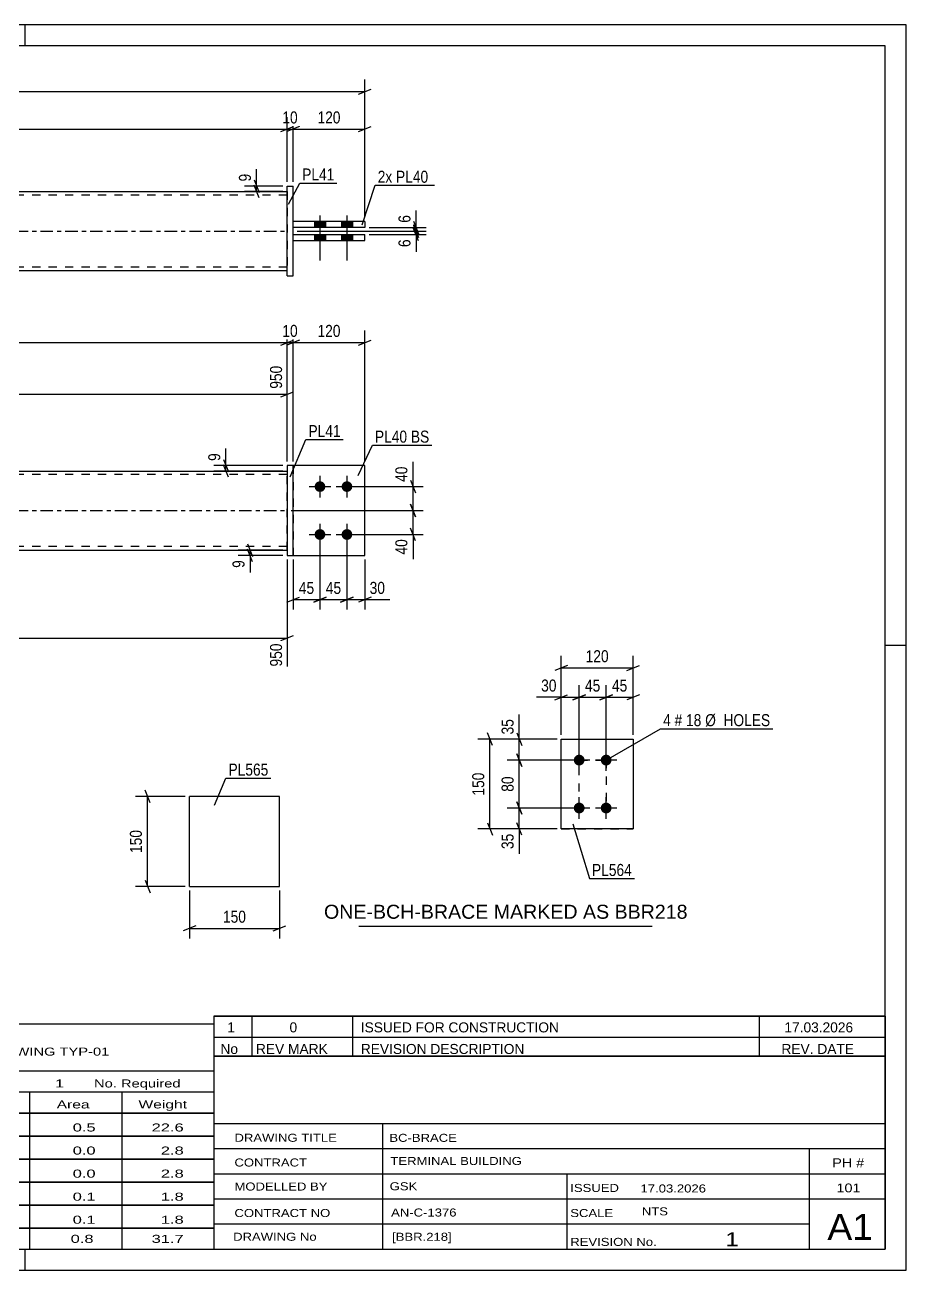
# Model space of a CAD drawing. Header units: millimetres. Extents: x 0 to 420, y 0 to 297.
# Drawn here: x 209.9 to 420, y 0 to 297 of the extents above; entities that cross this region are included whole.
import ezdxf

# ---------------------------------------------------------------- set-up
doc = ezdxf.new("R2010")
doc.units = ezdxf.units.MM
doc.linetypes.add('DXK_LINE_DOT2', pattern=[3.9198, 1.9599, -1.9599])
doc.linetypes.add('DXK_LINE_DOT3', pattern=[5.9187, 2.979, -0.9799, 0.9799, -0.9799])
doc.styles.add('Arial', font='ARIAL.TTF', dxfattribs={"height": 0.2})
doc.styles.add('Arial Narrow', font='ARIALN.TTF', dxfattribs={"height": 0.2})

# ---------------------------------------------------------------- blocks, each defined once
blk = doc.blocks.new('Unknown-585697981-1128')
at = {"color": 5, "linetype": 'Continuous'}
for p, q in [((420, 297), (0, 297)), ((210, 292), (210, 297)), ((420, 0), (420, 297)), ((415, 292), (5, 292)), ((415, 5), (415, 292)), ((420, 149), (415, 149)), ((5, 5), (415, 5)), ((210, 0), (210, 5)), ((0, 0), (420, 0))]:
    blk.add_line(p, q, dxfattribs=at)
blk = doc.blocks.new('Part-585697981-1278 - 1262')
at = {"color": 2, "linetype": 'Continuous'}
for p, q in [((337.78, 126.64), (354.92, 126.64)), ((337.78, 105.21), (337.78, 126.64)), ((354.92, 126.64), (354.92, 126.64)), ((354.92, 126.64), (354.92, 105.21)), ((354.92, 105.21), (337.78, 105.21)), ((337.78, 105.21), (337.78, 105.21))]:
    blk.add_line(p, q, dxfattribs=at)
at = {"color": 7, "linetype": 'DXK_LINE_DOT2'}
for p, q in [((337.78, 126.64), (354.92, 126.64)), ((337.78, 105.21), (354.92, 105.21)), ((337.78, 105.21), (337.78, 105.21))]:
    blk.add_line(p, q, dxfattribs=at)
blk = doc.blocks.new('Bolt-585697981-1311 - 1262')
at = {"linetype": 'Continuous'}
for points in [[(342.07, 120.35), (341.8, 120.38), (341.54, 120.46), (341.31, 120.6), (341.11, 120.78), (340.95, 121), (340.84, 121.24), (340.79, 121.5), (340.79, 121.77), (340.84, 122.04), (340.95, 122.28), (341.11, 122.5), (341.31, 122.68), (341.54, 122.81), (341.8, 122.9), (342.07, 122.92), (342.33, 122.9), (342.59, 122.81), (342.82, 122.68), (343.02, 122.5), (343.18, 122.28), (343.29, 122.04), (343.35, 121.77), (343.35, 121.5), (343.29, 121.24), (343.18, 121), (343.02, 120.78), (342.82, 120.6), (342.59, 120.46), (342.33, 120.38)], [(348.5, 120.35), (348.23, 120.38), (347.97, 120.46), (347.74, 120.6), (347.54, 120.78), (347.38, 121), (347.27, 121.24), (347.22, 121.5), (347.22, 121.77), (347.27, 122.04), (347.38, 122.28), (347.54, 122.5), (347.74, 122.68), (347.97, 122.81), (348.23, 122.9), (348.5, 122.92), (348.76, 122.9), (349.02, 122.81), (349.25, 122.68), (349.45, 122.5), (349.61, 122.28), (349.72, 122.04), (349.77, 121.77), (349.77, 121.5), (349.72, 121.24), (349.61, 121), (349.45, 120.78), (349.25, 120.6), (349.02, 120.46), (348.76, 120.38)], [(342.07, 108.92), (341.8, 108.95), (341.54, 109.04), (341.31, 109.17), (341.11, 109.35), (340.95, 109.57), (340.84, 109.81), (340.79, 110.08), (340.79, 110.34), (340.84, 110.61), (340.95, 110.85), (341.11, 111.07), (341.31, 111.25), (341.54, 111.38), (341.8, 111.47), (342.07, 111.5), (342.33, 111.47), (342.59, 111.38), (342.82, 111.25), (343.02, 111.07), (343.18, 110.85), (343.29, 110.61), (343.35, 110.34), (343.35, 110.08), (343.29, 109.81), (343.18, 109.57), (343.02, 109.35), (342.82, 109.17), (342.59, 109.04), (342.33, 108.95)], [(348.5, 108.92), (348.23, 108.95), (347.97, 109.04), (347.74, 109.17), (347.54, 109.35), (347.38, 109.57), (347.27, 109.81), (347.22, 110.08), (347.22, 110.34), (347.27, 110.61), (347.38, 110.85), (347.54, 111.07), (347.74, 111.25), (347.97, 111.38), (348.23, 111.47), (348.5, 111.5), (348.76, 111.47), (349.02, 111.38), (349.25, 111.25), (349.45, 111.07), (349.61, 110.85), (349.72, 110.61), (349.77, 110.34), (349.77, 110.08), (349.72, 109.81), (349.61, 109.57), (349.45, 109.35), (349.25, 109.17), (349.02, 109.04), (348.76, 108.95)]]:
    blk.add_hatch(color=1, dxfattribs=at).paths.add_polyline_path(points)
at = {"color": 1, "linetype": 'Continuous'}
for p, q in [((342.07, 119.07), (342.07, 124.21)), ((348.5, 119.07), (348.5, 124.21)), ((344.64, 121.64), (339.5, 121.64)), ((351.07, 121.64), (345.92, 121.64)), ((344.64, 110.21), (339.5, 110.21)), ((342.07, 107.64), (342.07, 112.78)), ((351.07, 110.21), (345.92, 110.21)), ((348.5, 107.64), (348.5, 112.78))]:
    blk.add_line(p, q, dxfattribs=at)
blk = doc.blocks.new('Part-585697981-1932 - 1926')
at = {"color": 7, "linetype": 'DXK_LINE_DOT2'}
for p, q in [((290.99, 191.88), (273.85, 191.88)), ((273.85, 191.88), (273.85, 170.45)), ((290.99, 170.45), (290.99, 191.88)), ((273.85, 170.45), (290.99, 170.45))]:
    blk.add_line(p, q, dxfattribs=at)
blk = doc.blocks.new('Part-585697981-1937 - 1926')
at = {"color": 2, "linetype": 'Continuous'}
for p, q in [((273.85, 191.88), (272.42, 191.88)), ((272.42, 191.88), (272.42, 170.45)), ((273.85, 170.45), (273.85, 191.88)), ((272.42, 170.45), (273.85, 170.45))]:
    blk.add_line(p, q, dxfattribs=at)
blk = doc.blocks.new('Part-585697981-1947 - 1926')
at = {"linetype": 'Continuous'}
blk.add_hatch(color=2, dxfattribs=at).paths.add_polyline_path([(170.62, 171.74), (169.82, 173.14), (171.42, 173.14)])
at = {"color": 2, "linetype": 'Continuous'}
for p, q in [((136.69, 190.59), (272.42, 190.59)), ((170.62, 171.74), (169.82, 173.14)), ((169.82, 173.14), (171.42, 173.14)), ((171.42, 173.14), (170.62, 171.74)), ((136.69, 171.74), (272.42, 171.74))]:
    blk.add_line(p, q, dxfattribs=at)
at = {"color": 7, "linetype": 'DXK_LINE_DOT2'}
for p, q in [((136.69, 171.74), (136.69, 190.59)), ((272.42, 171.74), (272.42, 190.59)), ((272.42, 189.74), (136.69, 189.74)), ((272.42, 172.59), (136.69, 172.59))]:
    blk.add_line(p, q, dxfattribs=at)
at = {"color": 7, "linetype": 'DXK_LINE_DOT3'}
blk.add_line((136.69, 181.16), (272.42, 181.16), dxfattribs=at)
at = {"color": 2, "linetype": 'Continuous'}
blk.add_circle((170.62, 172.64), 1, dxfattribs=at)
blk = doc.blocks.new('Part-585697981-1952 - 1926')
at = {"color": 2, "linetype": 'Continuous'}
for p, q in [((290.99, 191.88), (273.85, 191.88)), ((290.99, 170.45), (290.99, 191.88)), ((273.85, 170.45), (290.99, 170.45))]:
    blk.add_line(p, q, dxfattribs=at)
at = {"color": 7, "linetype": 'DXK_LINE_DOT2'}
blk.add_line((273.85, 191.88), (273.85, 170.45), dxfattribs=at)
blk = doc.blocks.new('Bolt-585697981-1955 - 1926')
at = {"linetype": 'Continuous'}
for points in [[(280.27, 188.16, -1), (280.27, 185.59, -1)], [(286.7, 188.16, -1), (286.7, 185.59, -1)], [(280.27, 176.74, -1), (280.27, 174.16, -1)], [(286.7, 176.74, -1), (286.7, 174.16, -1)]]:
    blk.add_hatch(color=1, dxfattribs=at).paths.add_polyline_path(points)
at = {"color": 1, "linetype": 'Continuous'}
for p, q in [((280.27, 189.45), (280.27, 184.31)), ((286.7, 189.45), (286.7, 184.31)), ((277.7, 186.88), (282.85, 186.88)), ((284.13, 186.88), (289.27, 186.88)), ((277.7, 175.45), (282.85, 175.45)), ((280.27, 178.02), (280.27, 172.88)), ((284.13, 175.45), (289.27, 175.45)), ((286.7, 178.02), (286.7, 172.88))]:
    blk.add_line(p, q, dxfattribs=at)
blk = doc.blocks.new('Part-585697981-2294 - 2276')
at = {"color": 2, "linetype": 'Continuous'}
for p, q in [((290.99, 250.11), (273.85, 250.11)), ((273.85, 248.68), (273.85, 250.11)), ((290.99, 250.11), (290.99, 248.68)), ((290.99, 248.68), (273.85, 248.68))]:
    blk.add_line(p, q, dxfattribs=at)
blk = doc.blocks.new('Bolt-585697981-2278 - 2276')
at = {"linetype": 'Continuous'}
for points in [[(281.56, 250.11), (278.99, 250.11), (278.99, 248.68), (281.56, 248.68)], [(281.56, 250.11), (278.99, 250.11), (278.99, 248.68), (281.56, 248.68)], [(287.99, 250.11), (285.42, 250.11), (285.42, 248.68), (287.99, 248.68)], [(287.99, 250.11), (285.42, 250.11), (285.42, 248.68), (287.99, 248.68)], [(281.56, 246.97), (278.99, 246.97), (278.99, 245.54), (281.56, 245.54)], [(281.56, 246.97), (278.99, 246.97), (278.99, 245.54), (281.56, 245.54)], [(287.99, 246.97), (285.42, 246.97), (285.42, 245.54), (287.99, 245.54)], [(287.99, 246.97), (285.42, 246.97), (285.42, 245.54), (287.99, 245.54)]]:
    blk.add_hatch(color=1, dxfattribs=at).paths.add_polyline_path(points)
at = {"color": 1, "linetype": 'Continuous'}
for p, q in [((278.99, 250.11), (278.99, 248.68)), ((278.99, 250.11), (278.99, 248.68)), ((280.27, 251.54), (280.27, 240.82)), ((280.27, 251.54), (280.27, 240.82)), ((281.56, 250.11), (281.56, 248.68)), ((281.56, 250.11), (281.56, 248.68)), ((285.42, 250.11), (285.42, 248.68)), ((285.42, 250.11), (285.42, 248.68)), ((286.7, 251.54), (286.7, 240.82)), ((286.7, 251.54), (286.7, 240.82)), ((287.99, 250.11), (287.99, 248.68)), ((287.99, 250.11), (287.99, 248.68)), ((278.99, 246.97), (278.99, 245.54)), ((278.99, 246.97), (278.99, 245.54)), ((281.56, 246.97), (281.56, 245.54)), ((281.56, 246.97), (281.56, 245.54)), ((285.42, 246.97), (285.42, 245.54)), ((285.42, 246.97), (285.42, 245.54)), ((287.99, 246.97), (287.99, 245.54)), ((287.99, 246.97), (287.99, 245.54))]:
    blk.add_line(p, q, dxfattribs=at)
blk = doc.blocks.new('Part-585697981-2299 - 2276')
at = {"color": 2, "linetype": 'Continuous'}
for p, q in [((273.85, 245.54), (273.85, 246.97)), ((273.85, 246.97), (290.99, 246.97)), ((290.99, 245.54), (290.99, 246.97)), ((273.85, 245.54), (290.99, 245.54))]:
    blk.add_line(p, q, dxfattribs=at)
blk = doc.blocks.new('Part-585697981-2304 - 2276')
at = {"linetype": 'Continuous'}
blk.add_hatch(color=2, dxfattribs=at).paths.add_polyline_path([(170.62, 247.82), (169.82, 249.22), (171.42, 249.22)])
at = {"color": 2, "linetype": 'Continuous'}
for p, q in [((136.69, 257.25), (272.42, 257.25)), ((170.62, 247.82), (169.82, 249.22)), ((169.82, 249.22), (171.42, 249.22)), ((171.42, 249.22), (170.62, 247.82)), ((136.69, 238.4), (272.42, 238.4))]:
    blk.add_line(p, q, dxfattribs=at)
at = {"color": 7, "linetype": 'DXK_LINE_DOT2'}
for p, q in [((136.69, 238.4), (136.69, 257.25)), ((272.42, 256.4), (136.69, 256.4)), ((272.42, 257.25), (272.42, 238.4)), ((272.42, 239.25), (136.69, 239.25))]:
    blk.add_line(p, q, dxfattribs=at)
at = {"color": 7, "linetype": 'DXK_LINE_DOT3'}
blk.add_line((136.69, 247.82), (272.42, 247.82), dxfattribs=at)
at = {"color": 2, "linetype": 'Continuous'}
blk.add_circle((170.62, 248.72), 1, dxfattribs=at)
blk = doc.blocks.new('Part-585697981-2314 - 2276')
at = {"color": 2, "linetype": 'Continuous'}
for p, q in [((272.42, 237.11), (272.42, 258.54)), ((272.42, 258.54), (273.85, 258.54)), ((273.85, 237.11), (273.85, 258.54)), ((272.42, 237.11), (273.85, 237.11))]:
    blk.add_line(p, q, dxfattribs=at)
blk = doc.blocks.new('Part-585697981-1238 - 1220')
at = {"color": 2, "linetype": 'Continuous'}
for p, q in [((270.59, 112.94), (249.16, 112.94)), ((249.16, 91.51), (249.16, 112.94)), ((270.59, 91.51), (270.59, 112.94)), ((249.16, 91.51), (270.59, 91.51))]:
    blk.add_line(p, q, dxfattribs=at)
blk = doc.blocks.new('Rectangle-585697981-1398 - 1262')
at = {"color": 1, "linetype": 'DXK_LINE_DOT2'}
blk.add_lwpolyline([(342.07, 121.64), (348.5, 121.64), (348.5, 110.21), (342.07, 110.21), (342.07, 121.64)], close=True, dxfattribs=at)
blk = doc.blocks.new('StraightDimension-585697981-1377 - 1262')
at = {"color": 7, "linetype": 'Continuous'}
for p, q in [((336.28, 136.04), (339.28, 137.24)), ((337.78, 127.64), (337.78, 139.49)), ((337.78, 136.64), (342.07, 136.64)), ((343.57, 137.24), (340.57, 136.04)), ((342.07, 122.64), (342.07, 139.49))]:
    blk.add_line(p, q, dxfattribs=at)
at = {"color": 0}
blk.add_wipeout([(337.26, 137.39), (337.26, 141.59), (332.4, 141.59), (332.4, 137.39)], dxfattribs=at)
at = {"color": 7, "linetype": 'Continuous'}
blk.add_line((337.78, 136.64), (331.88, 136.64), dxfattribs=at)
blk.add_line((337.78, 136.64), (331.88, 136.64), dxfattribs=at)
at = {"color": 3, "style": 'Arial Narrow'}
blk.add_text('30', height=2.863, dxfattribs=at).set_placement((333, 137.99))
blk = doc.blocks.new('StraightDimension-585697981-1313 - 1262')
at = {"color": 7, "linetype": 'Continuous'}
for p, q in [((341.07, 110.21), (324.93, 110.21)), ((327.18, 111.71), (328.38, 108.71)), ((327.78, 105.21), (327.78, 110.21)), ((336.78, 105.21), (324.93, 105.21)), ((328.38, 103.71), (327.18, 106.71))]:
    blk.add_line(p, q, dxfattribs=at)
at = {"color": 0}
blk.add_wipeout([(327.03, 104.69), (322.83, 104.69), (322.83, 99.83), (327.03, 99.83)], dxfattribs=at)
at = {"color": 7, "linetype": 'Continuous'}
blk.add_line((327.78, 105.21), (327.78, 99.3), dxfattribs=at)
blk.add_line((327.78, 105.21), (327.78, 99.3), dxfattribs=at)
at = {"color": 3, "style": 'Arial Narrow'}
blk.add_text('35', height=2.863, rotation=90.0002, dxfattribs=at).set_placement((326.43, 100.43))
blk = doc.blocks.new('StraightDimension-585697981-1345 - 1262')
at = {"color": 7, "linetype": 'Continuous'}
for p, q in [((321.38, 125.14), (320.18, 128.14)), ((336.78, 126.64), (317.93, 126.64)), ((320.78, 105.21), (320.78, 126.64)), ((336.78, 105.21), (317.93, 105.21)), ((320.18, 106.71), (321.38, 103.71))]:
    blk.add_line(p, q, dxfattribs=at)
at = {"color": 0}
blk.add_wipeout([(320.03, 119.27), (315.83, 119.27), (315.83, 112.58), (320.03, 112.58)], dxfattribs=at)
at = {"color": 3, "style": 'Arial Narrow'}
blk.add_text('150', height=2.863, rotation=90.0002, dxfattribs=at).set_placement((319.43, 113.18))
blk = doc.blocks.new('StraightDimension-585697981-1334 - 1262')
at = {"color": 7, "linetype": 'Continuous'}
for p, q in [((327.18, 128.14), (328.38, 125.14)), ((336.78, 126.64), (324.93, 126.64)), ((327.78, 121.64), (327.78, 126.64)), ((328.38, 120.14), (327.18, 123.14)), ((341.07, 121.64), (324.93, 121.64))]:
    blk.add_line(p, q, dxfattribs=at)
at = {"color": 0}
blk.add_wipeout([(327.03, 132.02), (322.83, 132.02), (322.83, 127.16), (327.03, 127.16)], dxfattribs=at)
at = {"color": 7, "linetype": 'Continuous'}
blk.add_line((327.78, 126.64), (327.78, 132.54), dxfattribs=at)
blk.add_line((327.78, 126.64), (327.78, 132.54), dxfattribs=at)
at = {"color": 3, "style": 'Arial Narrow'}
blk.add_text('35', height=2.863, rotation=90.0002, dxfattribs=at).set_placement((326.43, 127.76))
blk = doc.blocks.new('StraightDimension-585697981-1388 - 1262')
at = {"color": 7, "linetype": 'Continuous'}
for p, q in [((337.78, 127.64), (337.78, 146.49)), ((354.92, 127.64), (354.92, 146.49)), ((339.28, 144.24), (336.28, 143.04)), ((337.78, 143.64), (354.92, 143.64)), ((353.42, 143.04), (356.42, 144.24))]:
    blk.add_line(p, q, dxfattribs=at)
at = {"color": 0}
blk.add_wipeout([(349.7, 144.39), (349.7, 148.59), (343.01, 148.59), (343.01, 144.39)], dxfattribs=at)
at = {"color": 3, "style": 'Arial Narrow'}
blk.add_text('120', height=2.863, dxfattribs=at).set_placement((343.61, 144.99))
blk = doc.blocks.new('StraightDimension-585697981-1324 - 1262')
at = {"color": 7, "linetype": 'Continuous'}
for p, q in [((327.18, 123.14), (328.38, 120.14)), ((341.07, 121.64), (324.93, 121.64)), ((327.78, 110.21), (327.78, 121.64)), ((341.07, 110.21), (324.93, 110.21)), ((328.38, 108.71), (327.18, 111.71))]:
    blk.add_line(p, q, dxfattribs=at)
at = {"color": 0}
blk.add_wipeout([(327.03, 118.35), (322.83, 118.35), (322.83, 113.5), (327.03, 113.5)], dxfattribs=at)
at = {"color": 3, "style": 'Arial Narrow'}
blk.add_text('80', height=2.863, rotation=90.0002, dxfattribs=at).set_placement((326.43, 114.1))
blk = doc.blocks.new('StraightDimension-585697981-1356 - 1262')
at = {"color": 7, "linetype": 'Continuous'}
for p, q in [((347, 136.04), (350, 137.24)), ((348.5, 122.64), (348.5, 139.49)), ((348.5, 136.64), (354.92, 136.64)), ((356.42, 137.24), (353.42, 136.04)), ((354.92, 127.64), (354.92, 139.49))]:
    blk.add_line(p, q, dxfattribs=at)
at = {"color": 0}
blk.add_wipeout([(354.14, 137.39), (354.14, 141.59), (349.28, 141.59), (349.28, 137.39)], dxfattribs=at)
at = {"color": 3, "style": 'Arial Narrow'}
blk.add_text('45', height=2.863, dxfattribs=at).set_placement((349.88, 137.99))
blk = doc.blocks.new('StraightDimension-585697981-1367 - 1262')
at = {"color": 7, "linetype": 'Continuous'}
for p, q in [((340.57, 136.04), (343.57, 137.24)), ((342.07, 122.64), (342.07, 139.49)), ((342.07, 136.64), (348.5, 136.64)), ((350, 137.24), (347, 136.04)), ((348.5, 122.64), (348.5, 139.49))]:
    blk.add_line(p, q, dxfattribs=at)
at = {"color": 0}
blk.add_wipeout([(347.71, 137.39), (347.71, 141.59), (342.85, 141.59), (342.85, 137.39)], dxfattribs=at)
at = {"color": 3, "style": 'Arial Narrow'}
blk.add_text('45', height=2.863, dxfattribs=at).set_placement((343.45, 137.99))
blk = doc.blocks.new('StraightDimension-585697981-2006 - 1926')
at = {"color": 7, "linetype": 'Continuous'}
for p, q in [((136.69, 192.88), (136.69, 224.08)), ((272.42, 192.88), (272.42, 224.08)), ((138.19, 221.83), (135.19, 220.63)), ((136.69, 221.23), (272.42, 221.23)), ((270.92, 220.63), (273.92, 221.83))]:
    blk.add_line(p, q, dxfattribs=at)
at = {"color": 0}
blk.add_wipeout([(207.89, 221.98), (207.89, 226.18), (201.21, 226.18), (201.21, 221.98)], dxfattribs=at)
at = {"color": 3, "style": 'Arial Narrow'}
blk.add_text('950', height=2.863, dxfattribs=at).set_placement((201.81, 222.58))
blk = doc.blocks.new('StraightDimension-585697981-2221 - 1926')
at = {"color": 7, "linetype": 'Continuous'}
for p, q in [((272.42, 192.88), (272.42, 215.71)), ((136.69, 191.59), (136.69, 212.05)), ((138.19, 209.52), (135.19, 208.32)), ((136.69, 208.92), (272.42, 208.92)), ((270.92, 208.32), (273.92, 209.52))]:
    blk.add_line(p, q, dxfattribs=at)
at = {"color": 0}
blk.add_wipeout([(207.89, 209.67), (207.89, 213.87), (201.21, 213.87), (201.21, 209.67)], dxfattribs=at)
at = {"color": 0, "linetype": 'Continuous'}
for points in [[(271.82, 216.31), (267.62, 216.31), (267.62, 209.62), (271.82, 209.62)], [(136.09, 212.65), (131.89, 212.65), (131.89, 209.62), (136.09, 209.62)]]:
    blk.add_wipeout(points, dxfattribs=at)
at = {"color": 3, "linetype": 'Continuous', "style": 'Arial Narrow'}
for s, height, p in [('950', 2.863, (271.22, 210.22)), ('0', 2.86, (135.49, 210.22))]:
    blk.add_text(s, height=height, rotation=90.0002, dxfattribs=at).set_placement(p)
at = {"color": 3, "style": 'Arial Narrow'}
blk.add_text('950', height=2.863, dxfattribs=at).set_placement((201.81, 210.27))
blk = doc.blocks.new('StraightDimension-585697981-2117 - 1926')
at = {"color": 7, "linetype": 'Continuous'}
for p, q in [((286.7, 174.45), (286.7, 157.53)), ((290.99, 169.45), (290.99, 157.53)), ((285.2, 159.33), (288.2, 160.53)), ((292.49, 160.53), (289.49, 159.33)), ((286.7, 159.93), (290.99, 159.93))]:
    blk.add_line(p, q, dxfattribs=at)
at = {"color": 0}
blk.add_wipeout([(296.37, 160.68), (296.37, 164.88), (291.51, 164.88), (291.51, 160.68)], dxfattribs=at)
at = {"color": 7, "linetype": 'Continuous'}
blk.add_line((290.99, 159.93), (296.89, 159.93), dxfattribs=at)
blk.add_line((290.99, 159.93), (296.89, 159.93), dxfattribs=at)
at = {"color": 3, "style": 'Arial Narrow'}
blk.add_text('30', height=2.863, dxfattribs=at).set_placement((292.11, 161.28))
blk = doc.blocks.new('StraightDimension-585697981-2091 - 1926')
at = {"color": 7, "linetype": 'Continuous'}
for p, q in [((280.27, 174.45), (280.27, 157.53)), ((273.85, 169.45), (273.85, 157.53)), ((272.35, 159.33), (275.35, 160.53)), ((281.77, 160.53), (278.77, 159.33)), ((273.85, 159.93), (280.27, 159.93))]:
    blk.add_line(p, q, dxfattribs=at)
at = {"color": 0}
blk.add_wipeout([(279.49, 160.68), (279.49, 164.88), (274.63, 164.88), (274.63, 160.68)], dxfattribs=at)
at = {"color": 3, "style": 'Arial Narrow'}
blk.add_text('45', height=2.863, dxfattribs=at).set_placement((275.23, 161.28))
blk = doc.blocks.new('StraightDimension-585697981-1967 - 1926')
at = {"color": 7, "linetype": 'Continuous'}
for p, q in [((273.85, 192.88), (273.85, 224.08)), ((290.99, 192.88), (290.99, 224.08)), ((275.35, 221.83), (272.35, 220.63)), ((273.85, 221.23), (290.99, 221.23)), ((289.49, 220.63), (292.49, 221.83))]:
    blk.add_line(p, q, dxfattribs=at)
at = {"color": 0}
blk.add_wipeout([(285.76, 221.98), (285.76, 226.18), (279.08, 226.18), (279.08, 221.98)], dxfattribs=at)
at = {"color": 3, "style": 'Arial Narrow'}
blk.add_text('120', height=2.863, dxfattribs=at).set_placement((279.68, 222.58))
blk = doc.blocks.new('StraightDimension-585697981-1989 - 1926')
at = {"color": 7, "linetype": 'Continuous'}
for p, q in [((272.42, 192.88), (272.42, 224.08)), ((273.85, 192.88), (273.85, 224.08)), ((270.92, 220.63), (273.92, 221.83)), ((275.35, 221.83), (272.35, 220.63)), ((272.42, 221.23), (273.85, 221.23))]:
    blk.add_line(p, q, dxfattribs=at)
at = {"color": 0}
blk.add_wipeout([(275.56, 221.98), (275.56, 226.18), (270.7, 226.18), (270.7, 221.98)], dxfattribs=at)
at = {"color": 3, "style": 'Arial Narrow'}
blk.add_text('10', height=2.863, dxfattribs=at).set_placement((271.3, 222.58))
blk = doc.blocks.new('StraightDimension-585697981-2055 - 1926')
at = {"color": 7, "linetype": 'Continuous'}
for p, q in [((257.25, 193.38), (258.45, 190.38)), ((271.42, 191.88), (255, 191.88)), ((271.42, 190.59), (255, 190.59)), ((258.45, 189.09), (257.25, 192.09)), ((257.85, 190.59), (257.85, 191.88))]:
    blk.add_line(p, q, dxfattribs=at)
at = {"color": 0}
blk.add_wipeout([(257.1, 195.43), (252.9, 195.43), (252.9, 192.4), (257.1, 192.4)], dxfattribs=at)
at = {"color": 7, "linetype": 'Continuous'}
blk.add_line((257.85, 191.88), (257.85, 195.96), dxfattribs=at)
blk.add_line((257.85, 191.88), (257.85, 195.96), dxfattribs=at)
at = {"color": 3, "style": 'Arial Narrow'}
blk.add_text('9', height=2.86, rotation=90.0002, dxfattribs=at).set_placement((256.5, 193))
blk = doc.blocks.new('StraightDimension-585697981-2062 - 1926')
at = {"color": 7, "linetype": 'Continuous'}
for p, q in [((301.85, 188.38), (303.05, 185.38)), ((287.7, 186.88), (304.85, 186.88)), ((302.45, 181.16), (302.45, 186.88)), ((303.05, 179.66), (301.85, 182.66)), ((273.42, 181.16), (304.85, 181.16))]:
    blk.add_line(p, q, dxfattribs=at)
at = {"color": 0}
blk.add_wipeout([(301.7, 192.26), (297.5, 192.26), (297.5, 187.4), (301.7, 187.4)], dxfattribs=at)
at = {"color": 7, "linetype": 'Continuous'}
blk.add_line((302.45, 186.88), (302.45, 192.79), dxfattribs=at)
blk.add_line((302.45, 186.88), (302.45, 192.79), dxfattribs=at)
at = {"color": 3, "style": 'Arial Narrow'}
blk.add_text('40', height=2.863, rotation=90.0002, dxfattribs=at).set_placement((301.1, 188))
blk = doc.blocks.new('StraightDimension-585697981-2077 - 1926')
at = {"color": 7, "linetype": 'Continuous'}
for p, q in [((301.85, 182.66), (303.05, 179.66)), ((273.42, 181.16), (304.85, 181.16)), ((302.45, 175.45), (302.45, 181.16)), ((287.7, 175.45), (304.85, 175.45)), ((303.05, 173.95), (301.85, 176.95))]:
    blk.add_line(p, q, dxfattribs=at)
at = {"color": 0}
blk.add_wipeout([(301.7, 174.93), (297.5, 174.93), (297.5, 170.07), (301.7, 170.07)], dxfattribs=at)
at = {"color": 7, "linetype": 'Continuous'}
blk.add_line((302.45, 175.45), (302.45, 169.54), dxfattribs=at)
blk.add_line((302.45, 175.45), (302.45, 169.54), dxfattribs=at)
at = {"color": 3, "style": 'Arial Narrow'}
blk.add_text('40', height=2.863, rotation=90.0002, dxfattribs=at).set_placement((301.1, 170.67))
blk = doc.blocks.new('StraightDimension-585697981-2107 - 1926')
at = {"color": 7, "linetype": 'Continuous'}
for p, q in [((280.27, 174.45), (280.27, 157.53)), ((286.7, 174.45), (286.7, 157.53)), ((278.77, 159.33), (281.77, 160.53)), ((288.2, 160.53), (285.2, 159.33)), ((280.27, 159.93), (286.7, 159.93))]:
    blk.add_line(p, q, dxfattribs=at)
at = {"color": 0}
blk.add_wipeout([(285.92, 160.68), (285.92, 164.88), (281.06, 164.88), (281.06, 160.68)], dxfattribs=at)
at = {"color": 3, "style": 'Arial Narrow'}
blk.add_text('45', height=2.863, dxfattribs=at).set_placement((281.66, 161.28))
blk = doc.blocks.new('StraightDimension-585697981-2131 - 1926')
at = {"color": 7, "linetype": 'Continuous'}
for p, q in [((263.02, 173.24), (264.22, 170.24)), ((271.42, 171.74), (260.77, 171.74)), ((271.42, 170.45), (260.77, 170.45)), ((264.22, 168.95), (263.02, 171.95)), ((263.62, 170.45), (263.62, 171.74))]:
    blk.add_line(p, q, dxfattribs=at)
at = {"color": 0}
blk.add_wipeout([(262.87, 169.93), (258.67, 169.93), (258.67, 166.9), (262.87, 166.9)], dxfattribs=at)
at = {"color": 7, "linetype": 'Continuous'}
blk.add_line((263.62, 170.45), (263.62, 166.37), dxfattribs=at)
blk.add_line((263.62, 170.45), (263.62, 166.37), dxfattribs=at)
at = {"color": 3, "style": 'Arial Narrow'}
blk.add_text('9', height=2.86, rotation=90.0002, dxfattribs=at).set_placement((262.27, 167.5))
blk = doc.blocks.new('StraightDimension-585697981-2185 - 1926')
at = {"color": 7, "linetype": 'Continuous'}
for p, q in [((136.69, 169.45), (136.69, 147.62)), ((272.42, 169.45), (272.42, 143.97)), ((138.19, 151.35), (135.19, 150.15)), ((136.69, 150.75), (272.42, 150.75)), ((270.92, 150.15), (273.92, 151.35))]:
    blk.add_line(p, q, dxfattribs=at)
at = {"color": 0}
blk.add_wipeout([(207.89, 151.5), (207.89, 155.7), (201.21, 155.7), (201.21, 151.5)], dxfattribs=at)
at = {"color": 0, "linetype": 'Continuous'}
for points in [[(136.09, 150.05), (131.89, 150.05), (131.89, 147.02), (136.09, 147.02)], [(271.82, 150.05), (267.62, 150.05), (267.62, 143.37), (271.82, 143.37)]]:
    blk.add_wipeout(points, dxfattribs=at)
at = {"color": 3, "style": 'Arial Narrow'}
blk.add_text('950', height=2.863, dxfattribs=at).set_placement((201.81, 152.1))
at = {"color": 3, "linetype": 'Continuous', "style": 'Arial Narrow'}
for s, height, p in [('0', 2.86, (135.49, 147.62)), ('950', 2.863, (271.22, 143.97))]:
    blk.add_text(s, height=height, rotation=90.0002, dxfattribs=at).set_placement(p)
blk = doc.blocks.new('StraightDimension-585697981-2413 - 2276')
at = {"color": 7, "linetype": 'Continuous'}
for p, q in [((118.11, 251.11), (118.11, 283.96)), ((290.99, 251.11), (290.99, 283.96)), ((119.61, 281.71), (116.61, 280.51)), ((118.11, 281.11), (290.99, 281.11)), ((289.49, 280.51), (292.49, 281.71))]:
    blk.add_line(p, q, dxfattribs=at)
at = {"color": 0}
blk.add_wipeout([(208.81, 281.86), (208.81, 286.06), (200.3, 286.06), (200.3, 281.86)], dxfattribs=at)
at = {"color": 3, "style": 'Arial Narrow'}
blk.add_text('1210', height=2.863, dxfattribs=at).set_placement((200.9, 282.46))
blk = doc.blocks.new('StraightDimension-585697981-2332 - 2276')
at = {"color": 7, "linetype": 'Continuous'}
for p, q in [((274.85, 247.82), (305.59, 247.82)), ((291.99, 246.97), (305.59, 246.97)), ((302.59, 249.32), (303.79, 246.32)), ((303.79, 245.47), (302.59, 248.47)), ((303.19, 246.97), (303.19, 247.82))]:
    blk.add_line(p, q, dxfattribs=at)
at = {"color": 0}
blk.add_wipeout([(302.44, 246.44), (298.24, 246.44), (298.24, 243.41), (302.44, 243.41)], dxfattribs=at)
at = {"color": 7, "linetype": 'Continuous'}
blk.add_line((303.19, 246.97), (303.19, 242.89), dxfattribs=at)
blk.add_line((303.19, 246.97), (303.19, 242.89), dxfattribs=at)
at = {"color": 3, "style": 'Arial Narrow'}
blk.add_text('6', height=2.86, rotation=90.0002, dxfattribs=at).set_placement((301.84, 244.01))
blk = doc.blocks.new('StraightDimension-585697981-2341 - 2276')
at = {"color": 7, "linetype": 'Continuous'}
for p, q in [((302.59, 250.18), (303.79, 247.18)), ((274.85, 247.82), (305.59, 247.82)), ((291.99, 248.68), (305.59, 248.68)), ((303.79, 246.32), (302.59, 249.32)), ((303.19, 247.82), (303.19, 248.68))]:
    blk.add_line(p, q, dxfattribs=at)
at = {"color": 0}
blk.add_wipeout([(302.44, 252.23), (298.24, 252.23), (298.24, 249.21), (302.44, 249.21)], dxfattribs=at)
at = {"color": 7, "linetype": 'Continuous'}
blk.add_line((303.19, 248.68), (303.19, 252.76), dxfattribs=at)
blk.add_line((303.19, 248.68), (303.19, 252.76), dxfattribs=at)
at = {"color": 3, "style": 'Arial Narrow'}
blk.add_text('6', height=2.86, rotation=90.0002, dxfattribs=at).set_placement((301.84, 249.81))
blk = doc.blocks.new('StraightDimension-585697981-2351 - 2276')
at = {"color": 7, "linetype": 'Continuous'}
for p, q in [((271.42, 258.54), (262.31, 258.54)), ((264.56, 260.04), (265.76, 257.04)), ((265.76, 255.75), (264.56, 258.75)), ((265.16, 257.25), (265.16, 258.54)), ((271.42, 257.25), (262.31, 257.25))]:
    blk.add_line(p, q, dxfattribs=at)
at = {"color": 0}
blk.add_wipeout([(264.41, 262.09), (260.21, 262.09), (260.21, 259.06), (264.41, 259.06)], dxfattribs=at)
at = {"color": 7, "linetype": 'Continuous'}
blk.add_line((265.16, 258.54), (265.16, 262.62), dxfattribs=at)
blk.add_line((265.16, 258.54), (265.16, 262.62), dxfattribs=at)
at = {"color": 3, "style": 'Arial Narrow'}
blk.add_text('9', height=2.86, rotation=90.0002, dxfattribs=at).set_placement((263.81, 259.66))
blk = doc.blocks.new('StraightDimension-585697981-2362 - 2276')
at = {"color": 7, "linetype": 'Continuous'}
for p, q in [((273.85, 259.54), (273.85, 275)), ((290.99, 251.11), (290.99, 275)), ((275.35, 272.75), (272.35, 271.55)), ((273.85, 272.15), (290.99, 272.15)), ((289.49, 271.55), (292.49, 272.75))]:
    blk.add_line(p, q, dxfattribs=at)
at = {"color": 0}
blk.add_wipeout([(285.76, 272.9), (285.76, 277.1), (279.08, 277.1), (279.08, 272.9)], dxfattribs=at)
at = {"color": 3, "style": 'Arial Narrow'}
blk.add_text('120', height=2.863, dxfattribs=at).set_placement((279.68, 273.5))
blk = doc.blocks.new('StraightDimension-585697981-2372 - 2276')
at = {"color": 7, "linetype": 'Continuous'}
for p, q in [((272.42, 259.54), (272.42, 275)), ((273.85, 259.54), (273.85, 275)), ((270.92, 271.55), (273.92, 272.75)), ((275.35, 272.75), (272.35, 271.55)), ((272.42, 272.15), (273.85, 272.15))]:
    blk.add_line(p, q, dxfattribs=at)
at = {"color": 0}
blk.add_wipeout([(275.56, 272.9), (275.56, 277.1), (270.7, 277.1), (270.7, 272.9)], dxfattribs=at)
at = {"color": 3, "style": 'Arial Narrow'}
blk.add_text('10', height=2.863, dxfattribs=at).set_placement((271.3, 273.5))
blk = doc.blocks.new('StraightDimension-585697981-2382 - 2276')
at = {"color": 7, "linetype": 'Continuous'}
for p, q in [((136.69, 259.54), (136.69, 275)), ((272.42, 259.54), (272.42, 275)), ((138.19, 272.75), (135.19, 271.55)), ((136.69, 272.15), (272.42, 272.15)), ((270.92, 271.55), (273.92, 272.75))]:
    blk.add_line(p, q, dxfattribs=at)
at = {"color": 0}
blk.add_wipeout([(207.89, 272.9), (207.89, 277.1), (201.21, 277.1), (201.21, 272.9)], dxfattribs=at)
at = {"color": 3, "style": 'Arial Narrow'}
blk.add_text('950', height=2.863, dxfattribs=at).set_placement((201.81, 273.5))
blk = doc.blocks.new('StraightDimension-585697981-1241 - 1220')
at = {"color": 7, "linetype": 'Continuous'}
for p, q in [((249.16, 90.51), (249.16, 79.11)), ((270.59, 90.51), (270.59, 79.11)), ((250.66, 82.11), (247.66, 80.91)), ((249.16, 81.51), (270.59, 81.51)), ((269.09, 80.91), (272.09, 82.11))]:
    blk.add_line(p, q, dxfattribs=at)
at = {"color": 0}
blk.add_wipeout([(263.22, 82.26), (263.22, 86.46), (256.54, 86.46), (256.54, 82.26)], dxfattribs=at)
at = {"color": 3, "style": 'Arial Narrow'}
blk.add_text('150', height=2.863, dxfattribs=at).set_placement((257.14, 82.86))
blk = doc.blocks.new('StraightDimension-585697981-1246 - 1220')
at = {"color": 7, "linetype": 'Continuous'}
for p, q in [((248.16, 112.94), (236.31, 112.94)), ((239.76, 111.44), (238.56, 114.44)), ((239.16, 91.51), (239.16, 112.94)), ((238.56, 93.01), (239.76, 90.01)), ((248.16, 91.51), (236.31, 91.51))]:
    blk.add_line(p, q, dxfattribs=at)
at = {"color": 0}
blk.add_wipeout([(238.41, 105.57), (234.21, 105.57), (234.21, 98.89), (238.41, 98.89)], dxfattribs=at)
at = {"color": 3, "style": 'Arial Narrow'}
blk.add_text('150', height=2.863, rotation=90.0002, dxfattribs=at).set_placement((237.81, 99.49))
blk = doc.blocks.new('Unknown-585697981-3475')
at = {"color": 7, "linetype": 'Continuous'}
for p, q in [((255, 51.05), (255, 5)), ((255, 51.05), (415, 51.05)), ((415, 51), (415, 5)), ((255, 35), (415, 35)), ((295.14, 35), (295.14, 5)), ((255, 29), (415, 29)), ((397, 5.05), (397, 29.05)), ((255, 23), (415, 23)), ((339.14, 23), (339.14, 5)), ((255, 17), (415, 17)), ((255, 11), (397, 11)), ((255, 5), (415, 5))]:
    blk.add_line(p, q, dxfattribs=at)
at = {"color": 7, "style": 'Arial Narrow'}
for s, height, width, p in [('DRAWING TITLE', 1.9089, 1.425378, (259.88, 30.61)), ('BC-BRACE', 1.909, 1.425378, (296.81, 30.59)), ('TERMINAL BUILDING', 1.9089, 1.425378, (297.06, 25.07)), ('CONTRACT', 1.909, 1.425378, (259.88, 24.71)), ('MODELLED BY', 1.9089, 1.425378, (259.88, 18.98)), ('GSK', 1.909, 1.425378, (296.88, 19.04)), ('ISSUED', 1.909, 1.425378, (339.94, 18.64)), ('17.03.2026', 1.909, 1.425378, (356.69, 18.52)), ('CONTRACT NO', 1.9089, 1.425378, (259.88, 12.66)), ('AN-C-1376', 1.909, 1.425378, (297.23, 12.78)), ('SCALE', 1.909, 1.425378, (339.94, 12.65)), ('A1', 6.204, 1.25, (401.24, 7.2)), ('DRAWING No', 1.909, 1.425378, (259.56, 7)), ('[BBR.218]', 1.909, 1.425378, (297.46, 6.99)), ('1', 3.34, 1.5, (376.91, 5.68)), ('REVISION No.', 1.9089, 1.425378, (339.94, 5.77))]:
    blk.add_text(s, height=height, dxfattribs=dict(at, width=width)).set_placement(p)
at = {"color": 7, "linetype": 'Continuous', "style": 'Arial Narrow'}
for s, height, width, p in [('PH #', 2.1, 1.42538, (402.4, 24.55)), ('101', 2.1, 1.42538, (403.41, 18.55)), ('NTS', 1.909, 1.425378, (357, 13.05))]:
    blk.add_text(s, height=height, dxfattribs=dict(at, width=width)).set_placement(p)
blk = doc.blocks.new('Unknown-585697981-3476')
at = {"color": 7, "linetype": 'Continuous'}
for p, q in [((255, 60.55), (415, 60.55)), ((415, 60.55), (255, 60.55)), ((255, 60.55), (255, 55.55)), ((264, 60.55), (264, 55.55)), ((288, 60.55), (288, 55.55)), ((385, 60.55), (385, 55.55)), ((415, 60.55), (415, 55.55)), ((255, 55.55), (415, 55.55)), ((255, 55.55), (255, 51.05)), ((255, 55.55), (415, 55.55)), ((264, 55.55), (264, 51.05)), ((288, 55.55), (288, 51.05)), ((385, 55.55), (385, 51.05)), ((415, 55.55), (415, 51.05)), ((415, 51.05), (255, 51.05))]:
    blk.add_line(p, q, dxfattribs=at)
at = {"color": 7, "linetype": 'Continuous', "style": 'Arial Narrow'}
for s, height, width, p in [('1', 2.39, 1.196471, (258.16, 56.7)), ('0', 2.39, 1.196471, (273, 56.7)), ('ISSUED FOR CONSTRUCTION', 2.3861, 1.196471, (290, 56.7)), ('17.03.2026', 2.386, 1.196471, (391, 56.7)), ('No', 2.386, 1.2, (256.54, 51.55)), ('REV MARK', 2.386, 1.2, (265, 51.55)), ('REVISION DESCRIPTION', 2.3861, 1.2, (290, 51.55)), ('REV. DATE', 2.386, 1.2, (390.28, 51.55))]:
    blk.add_text(s, height=height, dxfattribs=dict(at, width=width)).set_placement(p)
blk = doc.blocks.new('Unknown-585697981-3477')
at = {"color": 7, "linetype": 'Continuous'}
for p, q in [((95, 58.75), (255, 58.75)), ((95, 47.5), (95, 58.75)), ((255, 58.75), (255, 47.5)), ((95, 47.5), (255, 47.5)), ((95, 47.5), (95, 42.5)), ((255, 47.5), (255, 42.5)), ((95, 42.5), (255, 42.5)), ((95, 42.5), (95, 37.5)), ((119, 42.5), (119, 37.5)), ((154.5, 42.5), (154.5, 37.5)), ((180.5, 42.5), (180.5, 37.5)), ((193.5, 42.5), (193.5, 37.5)), ((211, 42.5), (211, 37.5)), ((233, 42.5), (233, 37.5)), ((255, 42.5), (255, 37.5)), ((95, 37.5), (255, 37.5)), ((95, 37.45), (95, 32.05)), ((95, 37.45), (255, 37.45)), ((119, 37.5), (119, 32)), ((154.5, 37.5), (154.5, 32)), ((180.5, 37.5), (180.5, 32)), ((193.5, 37.5), (193.5, 32)), ((211, 37.5), (211, 32)), ((233, 37.5), (233, 32)), ((255, 37.45), (255, 32.05)), ((95, 32.05), (255, 32.05)), ((95, 31.95), (95, 26.55)), ((95, 31.95), (255, 31.95)), ((119, 32), (119, 26.5)), ((154.5, 32), (154.5, 26.5)), ((180.5, 32), (180.5, 26.5)), ((193.5, 32), (193.5, 26.5)), ((211, 32), (211, 26.5)), ((233, 32), (233, 26.5)), ((255, 31.95), (255, 26.55)), ((95, 26.55), (255, 26.55)), ((95, 26.45), (95, 21.05)), ((95, 26.45), (255, 26.45)), ((119, 26.5), (119, 21)), ((154.5, 26.5), (154.5, 21)), ((180.5, 26.5), (180.5, 21)), ((193.5, 26.5), (193.5, 21)), ((211, 26.5), (211, 21)), ((233, 26.5), (233, 21)), ((255, 26.45), (255, 21.05)), ((95, 21.05), (255, 21.05)), ((95, 20.95), (95, 15.55)), ((95, 20.95), (255, 20.95)), ((119, 21), (119, 15.5)), ((154.5, 21), (154.5, 15.5)), ((180.5, 21), (180.5, 15.5)), ((193.5, 21), (193.5, 15.5)), ((211, 21), (211, 15.5)), ((233, 21), (233, 15.5)), ((255, 20.95), (255, 15.55)), ((95, 15.55), (255, 15.55)), ((95, 15.45), (95, 10.05)), ((95, 15.45), (255, 15.45)), ((119, 15.5), (119, 10)), ((154.5, 15.5), (154.5, 10)), ((180.5, 15.5), (180.5, 10)), ((193.5, 15.5), (193.5, 10)), ((211, 15.5), (211, 10)), ((233, 15.5), (233, 10)), ((255, 15.45), (255, 10.05)), ((95, 10.05), (255, 10.05)), ((95, 10), (255, 10)), ((95, 10), (95, 5)), ((211, 10), (211, 5)), ((233, 10), (233, 5)), ((255, 10), (255, 5)), ((95, 5), (255, 5))]:
    blk.add_line(p, q, dxfattribs=at)
at = {"color": 7, "style": 'Arial Narrow'}
for s, height, width, p in [('GENERAL NOTES & WELD DETAILS :', 2.8633, 1.4, (96.15, 51.06)), ('REFER TYP DRAWING TYP-01', 1.9089, 1.6, (179.7, 51.16)), ("MATERIAL LIST FOR ASSEMBLY MK'D", 1.9089, 1.6, (96.15, 43.56)), ('BBR218', 1.909, 1.794707, (187.48, 43.47)), ('1', 1.91, 1.794707, (217.08, 43.56)), ('No. Required', 1.9089, 1.6, (226.41, 43.56)), ('Mark', 1.909, 1.7, (96.34, 38.5)), ('Profile', 1.909, 1.7, (129.41, 38.5)), ('Material', 1.909, 1.7, (159.54, 38.56)), ('No.', 1.909, 1.7, (184.5, 38.56)), ('Length', 1.909, 1.7, (195, 38.56)), ('Area', 1.909, 1.7, (217.5, 38.56)), ('Weight', 1.909, 1.7, (237, 38.56))]:
    blk.add_text(s, height=height, dxfattribs=dict(at, width=width)).set_placement(p)
at = {"color": 7, "linetype": 'Continuous', "style": 'Arial Narrow'}
for s, height, width, p in [('BBR218', 1.909, 1.794707, (96.5, 33.06)), ('SHS132*6', 1.909, 1.794707, (121, 33.06)), ('E350', 1.909, 1.794707, (160.74, 33.06)), ('1', 1.91, 1.794707, (184.86, 33.06)), ('950', 1.909, 1.794707, (199.77, 33.06)), ('0.5', 1.909, 1.794707, (221.32, 33.06)), ('22.6', 1.909, 1.794707, (240.14, 33.06)), ('PL40', 1.909, 1.794707, (96.5, 27.56)), ('PL10*120', 1.909, 1.794707, (121, 27.56)), ('E350', 1.909, 1.794707, (160.74, 27.56)), ('2', 1.91, 1.794707, (184.86, 27.56)), ('150', 1.909, 1.794707, (199.77, 27.56)), ('0.0', 1.909, 1.794707, (221.32, 27.56)), ('2.8', 1.909, 1.794707, (242.33, 27.56)), ('PL564', 1.909, 1.794707, (96.5, 22.06)), ('PL10*120', 1.909, 1.794707, (121, 22.06)), ('E350', 1.909, 1.794707, (160.74, 22.06)), ('2', 1.91, 1.794707, (184.86, 22.06)), ('150', 1.909, 1.794707, (199.77, 22.06)), ('0.0', 1.909, 1.794707, (221.32, 22.06)), ('2.8', 1.909, 1.794707, (242.33, 22.06)), ('PL41', 1.909, 1.794707, (96.5, 16.56)), ('PL10*150', 1.909, 1.794707, (121, 16.56)), ('E350', 1.909, 1.794707, (160.74, 16.56)), ('1', 1.91, 1.794707, (184.86, 16.56)), ('150', 1.909, 1.794707, (199.77, 16.56)), ('0.1', 1.909, 1.794707, (221.32, 16.56)), ('1.8', 1.909, 1.794707, (242.33, 16.56)), ('PL565', 1.909, 1.794707, (96.5, 11.06)), ('PL10*150', 1.909, 1.794707, (121, 11.06)), ('E350', 1.909, 1.794707, (160.74, 11.06)), ('1', 1.91, 1.794707, (184.86, 11.06)), ('150', 1.909, 1.794707, (199.77, 11.06)), ('0.1', 1.909, 1.794707, (221.32, 11.06)), ('1.8', 1.909, 1.794707, (242.33, 11.06)), ('Total', 1.909, 1.7, (197.33, 6.5)), ('0.8', 1.909, 1.794707, (220.83, 6.5)), ('31.7', 1.909, 1.794707, (240.14, 6.5))]:
    blk.add_text(s, height=height, dxfattribs=dict(at, width=width)).set_placement(p)
blk = doc.blocks.new('Unknown-585697981-3478')
at = {"color": 7, "linetype": 'Continuous'}
blk.add_line((289.5, 82.05), (359.5, 82.05), dxfattribs=at)
at = {"color": 7, "style": 'Arial'}
blk.add_text('ONE-BCH-BRACE MARKED AS BBR218', height=3.3428, dxfattribs=at).set_placement((281.23, 83.8))
blk = doc.blocks.new('Mark-585697981-1274 - 1262')
at = {"color": 0}
blk.add_wipeout([(354.62, 94.01), (354.62, 97.01), (345.12, 97.01), (345.12, 94.01)], dxfattribs=at)
blk.add_wipeout([(354.62, 94.01), (354.62, 97.01), (345.12, 97.01), (345.12, 94.01)], dxfattribs=at)
at = {"color": 30, "linetype": 'Continuous'}
for p, q in [((340.52, 106.46), (344.52, 93.41)), ((344.52, 93.41), (355.22, 93.41))]:
    blk.add_line(p, q, dxfattribs=at)
at = {"color": 3, "style": 'Arial Narrow'}
blk.add_text('PL564', height=2.863, dxfattribs=at).set_placement((345.12, 94.01))
blk = doc.blocks.new('Mark-585697981-1307 - 1262')
at = {"color": 0}
blk.add_wipeout([(363.91, 129.74), (363.91, 132.74), (362.09, 132.74), (362.09, 129.74)], dxfattribs=at)
blk.add_wipeout([(363.91, 129.74), (363.91, 132.74), (362.09, 132.74), (362.09, 129.74)], dxfattribs=at)
at = {"color": 7, "linetype": 'Continuous'}
blk.add_line((348.5, 121.64), (361.49, 129.14), dxfattribs=at)
at = {"color": 0}
blk.add_wipeout([(366.64, 129.74), (366.64, 132.74), (364.81, 132.74), (364.81, 129.74)], dxfattribs=at)
blk.add_wipeout([(366.64, 129.74), (366.64, 132.74), (364.81, 132.74), (364.81, 129.74)], dxfattribs=at)
at = {"color": 3, "style": 'Arial Narrow'}
blk.add_text('4', height=2.86, dxfattribs=at).set_placement((362.09, 129.74))
at = {"color": 0}
blk.add_wipeout([(371.2, 129.74), (371.2, 132.74), (367.54, 132.74), (367.54, 129.74)], dxfattribs=at)
blk.add_wipeout([(371.2, 129.74), (371.2, 132.74), (367.54, 132.74), (367.54, 129.74)], dxfattribs=at)
at = {"color": 3, "style": 'Arial Narrow'}
blk.add_text('#', height=2.86, dxfattribs=at).set_placement((364.81, 129.74))
at = {"color": 0}
blk.add_wipeout([(387.63, 129.74), (387.63, 132.74), (372.1, 132.74), (372.1, 129.74)], dxfattribs=at)
blk.add_wipeout([(387.63, 129.74), (387.63, 132.74), (372.1, 132.74), (372.1, 129.74)], dxfattribs=at)
at = {"color": 7, "linetype": 'Continuous'}
blk.add_line((361.49, 129.14), (388.23, 129.14), dxfattribs=at)
at = {"color": 3, "style": 'Arial Narrow'}
for s, p in [('18', (367.54, 129.74)), ('Ø  HOLES', (372.1, 129.74))]:
    blk.add_text(s, height=2.863, dxfattribs=at).set_placement(p)
blk = doc.blocks.new('Mark-585697981-1933 - 1926')
at = {"color": 0}
blk.add_wipeout([(285.19, 198.68), (285.19, 201.68), (277.52, 201.68), (277.52, 198.68)], dxfattribs=at)
blk.add_wipeout([(285.19, 198.68), (285.19, 201.68), (277.52, 201.68), (277.52, 198.68)], dxfattribs=at)
at = {"color": 30, "linetype": 'Continuous'}
for p, q in [((273.15, 189.2), (276.92, 198.08)), ((276.92, 198.08), (285.79, 198.08))]:
    blk.add_line(p, q, dxfattribs=at)
at = {"color": 3, "style": 'Arial Narrow'}
blk.add_text('PL41', height=2.863, dxfattribs=at).set_placement((277.52, 198.68))
blk = doc.blocks.new('MarkSet-585697981-2267 - 1926')
at = {"color": 0}
blk.add_wipeout([(301.04, 197.36), (301.04, 200.36), (293.37, 200.36), (293.37, 197.36)], dxfattribs=at)
blk.add_wipeout([(301.04, 197.36), (301.04, 200.36), (293.37, 200.36), (293.37, 197.36)], dxfattribs=at)
at = {"color": 30, "linetype": 'Continuous'}
blk.add_line((289.36, 189.52), (292.77, 196.76), dxfattribs=at)
at = {"color": 0}
blk.add_wipeout([(306.32, 197.36), (306.32, 200.36), (301.94, 200.36), (301.94, 197.36)], dxfattribs=at)
blk.add_wipeout([(306.32, 197.36), (306.32, 200.36), (301.94, 200.36), (301.94, 197.36)], dxfattribs=at)
at = {"color": 30, "linetype": 'Continuous'}
blk.add_line((292.77, 196.76), (306.92, 196.76), dxfattribs=at)
at = {"color": 3, "style": 'Arial Narrow'}
for s, p in [('PL40', (293.37, 197.36)), ('BS', (301.94, 197.36))]:
    blk.add_text(s, height=2.863, dxfattribs=at).set_placement(p)
blk = doc.blocks.new('Mark-585697981-2310 - 2276')
at = {"color": 0}
blk.add_wipeout([(283.71, 259.89), (283.71, 262.89), (276.03, 262.89), (276.03, 259.89)], dxfattribs=at)
blk.add_wipeout([(283.71, 259.89), (283.71, 262.89), (276.03, 262.89), (276.03, 259.89)], dxfattribs=at)
at = {"color": 30, "linetype": 'Continuous'}
for p, q in [((272.74, 254.22), (275.43, 259.29)), ((275.43, 259.29), (284.31, 259.29))]:
    blk.add_line(p, q, dxfattribs=at)
at = {"color": 3, "style": 'Arial Narrow'}
blk.add_text('PL41', height=2.863, dxfattribs=at).set_placement((276.03, 259.89))
blk = doc.blocks.new('MarkSet-585697981-2517 - 2276')
at = {"color": 0}
blk.add_wipeout([(297.5, 259.35), (297.5, 262.35), (294.03, 262.35), (294.03, 259.35)], dxfattribs=at)
blk.add_wipeout([(297.5, 259.35), (297.5, 262.35), (294.03, 262.35), (294.03, 259.35)], dxfattribs=at)
at = {"color": 30, "linetype": 'Continuous'}
blk.add_line((290.3, 249.33), (293.43, 258.75), dxfattribs=at)
at = {"color": 0}
blk.add_wipeout([(306.07, 259.35), (306.07, 262.35), (298.4, 262.35), (298.4, 259.35)], dxfattribs=at)
blk.add_wipeout([(306.07, 259.35), (306.07, 262.35), (298.4, 262.35), (298.4, 259.35)], dxfattribs=at)
at = {"color": 30, "linetype": 'Continuous'}
blk.add_line((293.43, 258.75), (307.57, 258.75), dxfattribs=at)
at = {"color": 3, "style": 'Arial Narrow'}
for s, p in [('2x', (294.03, 259.35)), ('PL40', (298.4, 259.35))]:
    blk.add_text(s, height=2.863, dxfattribs=at).set_placement(p)
blk = doc.blocks.new('Mark-585697981-1233 - 1220')
at = {"color": 0}
blk.add_wipeout([(267.96, 117.94), (267.96, 120.94), (258.46, 120.94), (258.46, 117.94)], dxfattribs=at)
blk.add_wipeout([(267.96, 117.94), (267.96, 120.94), (258.46, 120.94), (258.46, 117.94)], dxfattribs=at)
at = {"color": 30, "linetype": 'Continuous'}
for p, q in [((255.15, 110.87), (257.86, 117.34)), ((257.86, 117.34), (268.56, 117.34))]:
    blk.add_line(p, q, dxfattribs=at)
at = {"color": 3, "style": 'Arial Narrow'}
blk.add_text('PL565', height=2.863, dxfattribs=at).set_placement((258.46, 117.94))

msp = doc.modelspace()

# ---------------------------------------------------------------- block references
for name in ['Unknown-585697981-1128', 'Part-585697981-2314 - 2276', 'Part-585697981-2304 - 2276', 'Part-585697981-2294 - 2276', 'Bolt-585697981-2278 - 2276', 'Part-585697981-2299 - 2276', 'Part-585697981-1947 - 1926', 'Part-585697981-1937 - 1926', 'Part-585697981-1932 - 1926', 'Part-585697981-1952 - 1926', 'Bolt-585697981-1955 - 1926', 'Part-585697981-1278 - 1262', 'Bolt-585697981-1311 - 1262', 'Rectangle-585697981-1398 - 1262', 'Part-585697981-1238 - 1220', 'Unknown-585697981-3478', 'Unknown-585697981-3476', 'Unknown-585697981-3477', 'Unknown-585697981-3475']:
    msp.add_blockref(name, (0, 0))

# ---------------------------------------------------------------- next in the draw order: block references
for name in ['StraightDimension-585697981-2413 - 2276', 'StraightDimension-585697981-2332 - 2276', 'StraightDimension-585697981-2006 - 1926', 'StraightDimension-585697981-2091 - 1926', 'StraightDimension-585697981-2117 - 1926', 'StraightDimension-585697981-1377 - 1262', 'Mark-585697981-1233 - 1220', 'StraightDimension-585697981-1313 - 1262', 'StraightDimension-585697981-1241 - 1220']:
    msp.add_blockref(name, (0, 0))

# ---------------------------------------------------------------- next in the draw order: block references
for name in ['StraightDimension-585697981-2351 - 2276', 'StraightDimension-585697981-2341 - 2276', 'StraightDimension-585697981-2221 - 1926', 'StraightDimension-585697981-2131 - 1926', 'StraightDimension-585697981-1345 - 1262', 'StraightDimension-585697981-1246 - 1220', 'Mark-585697981-1274 - 1262']:
    msp.add_blockref(name, (0, 0))

# ---------------------------------------------------------------- next in the draw order: block references
for name in ['StraightDimension-585697981-2362 - 2276', 'StraightDimension-585697981-1967 - 1926', 'StraightDimension-585697981-1334 - 1262']:
    msp.add_blockref(name, (0, 0))

# ---------------------------------------------------------------- next in the draw order: block references
for name in ['StraightDimension-585697981-2372 - 2276', 'MarkSet-585697981-2517 - 2276', 'StraightDimension-585697981-1989 - 1926', 'StraightDimension-585697981-1388 - 1262', 'StraightDimension-585697981-1324 - 1262']:
    msp.add_blockref(name, (0, 0))

# ---------------------------------------------------------------- next in the draw order: block references
for name in ['StraightDimension-585697981-2382 - 2276', 'StraightDimension-585697981-2055 - 1926', 'StraightDimension-585697981-2062 - 1926', 'StraightDimension-585697981-1356 - 1262']:
    msp.add_blockref(name, (0, 0))

# ---------------------------------------------------------------- next in the draw order: block references
for name in ['Mark-585697981-2310 - 2276', 'Mark-585697981-1933 - 1926', 'MarkSet-585697981-2267 - 1926', 'StraightDimension-585697981-2077 - 1926', 'StraightDimension-585697981-1367 - 1262']:
    msp.add_blockref(name, (0, 0))

# ---------------------------------------------------------------- next in the draw order: block references
for name in ['StraightDimension-585697981-2107 - 1926', 'StraightDimension-585697981-2185 - 1926', 'Mark-585697981-1307 - 1262']:
    msp.add_blockref(name, (0, 0))

doc.saveas('drawing.dxf')
